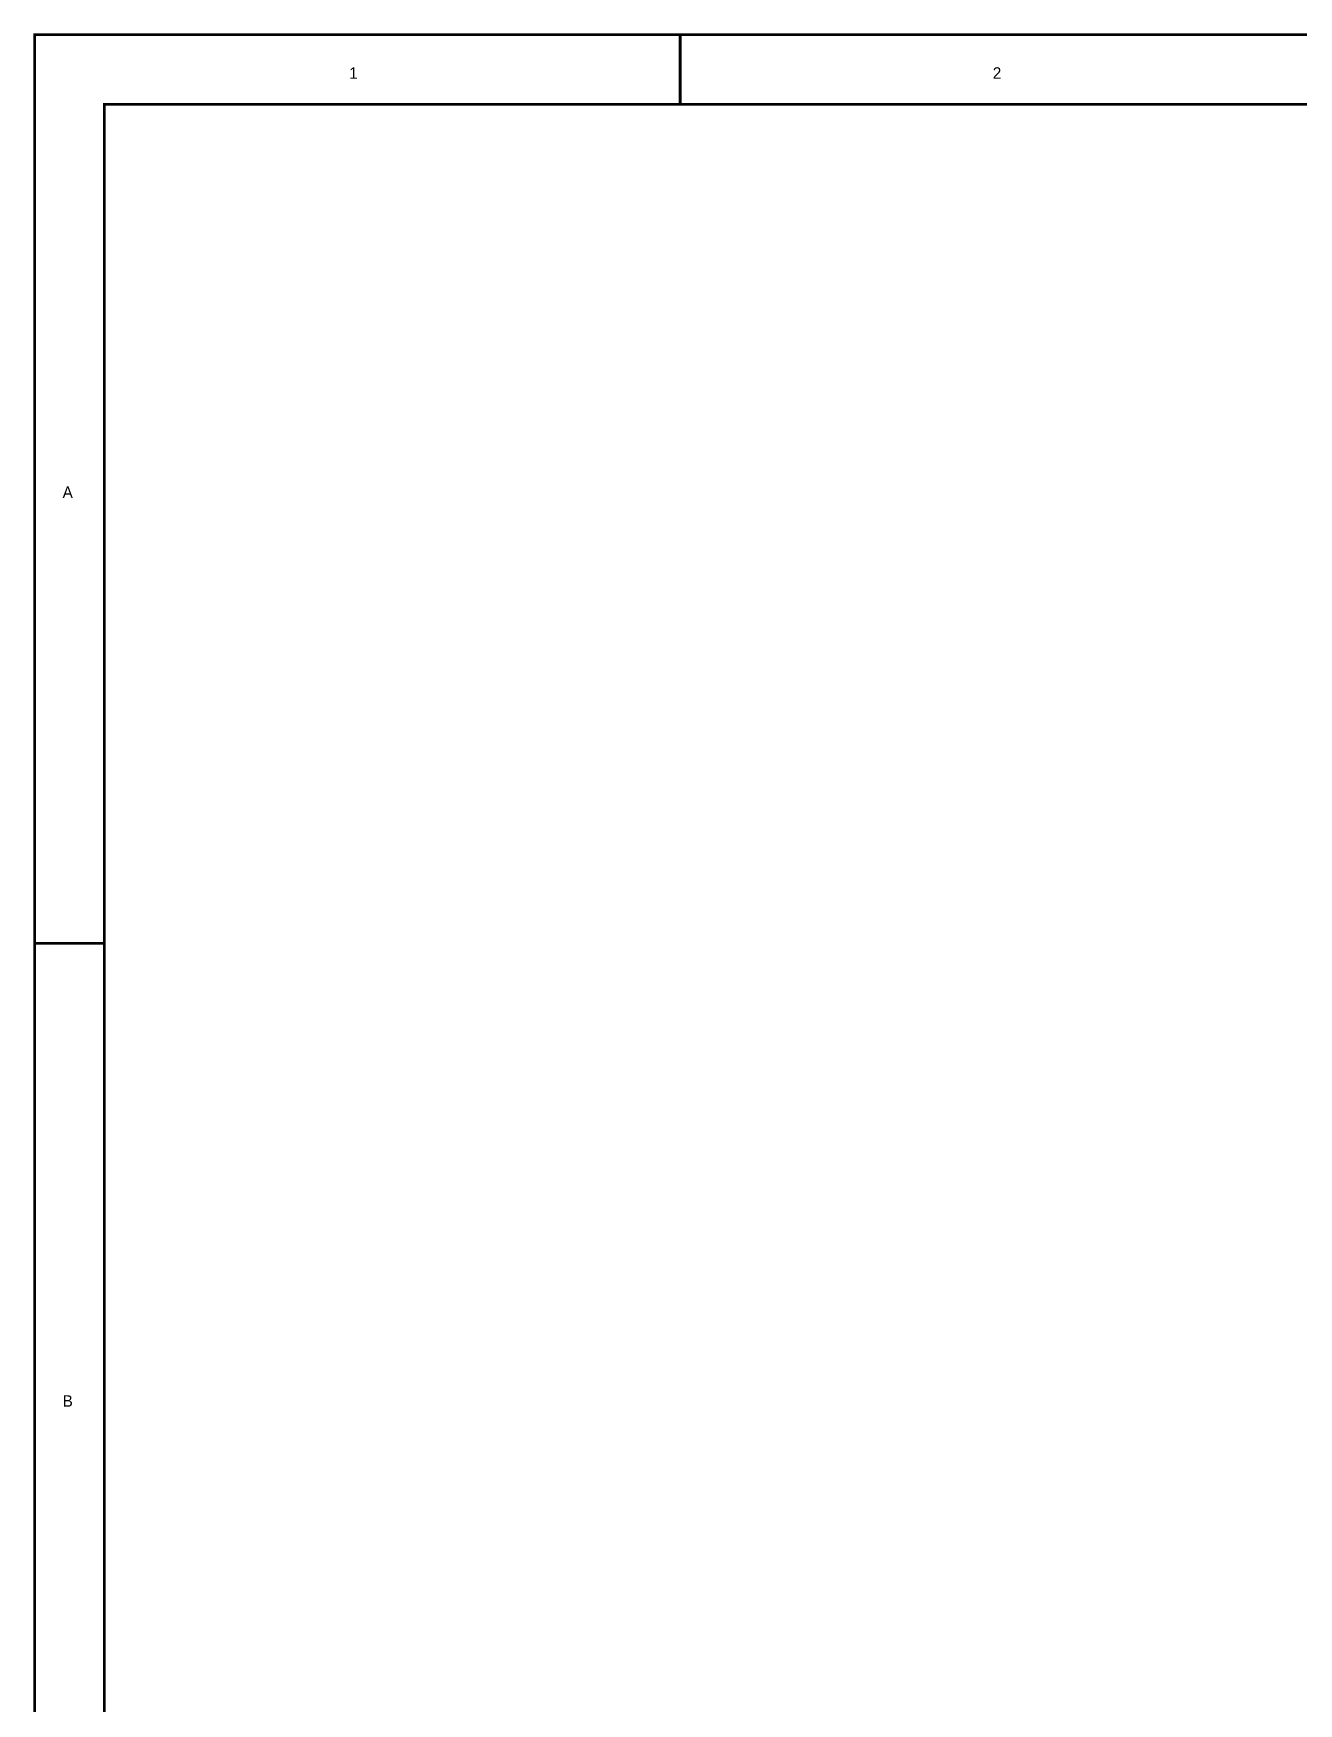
# Model space of a CAD drawing. Header units: inches. Extents: x 0 to 22.3, y 0 to 15.7.
# Drawn here: x -0.01 to 5.46, y 8.49 to 15.71 of the extents above; entities that cross this region are included whole.
import ezdxf

# ---------------------------------------------------------------- set-up
doc = ezdxf.new("R2010")
doc.units = ezdxf.units.IN
doc.header["$MEASUREMENT"] = 0
doc.layers.add('Sheet', color=255, linetype='Continuous')

msp = doc.modelspace()

# ---------------------------------------------------------------- linework, layer by layer
at = {"layer": 'Sheet'}
for points in [[(0, 15.6991, 0.0118, 0.0118, 0), (22.3, 15.6991, 0.0118, 0.0118, 0), (22.3, 0, 0.0118, 0.0118, 0), (0, 0, 0.0118, 0.0118, 0), (0, 15.6991, 0.0118, 0.0118, 0)], [(0, 15.6991, 0.0039, 0.0039, 0), (0, 0, 0.0039, 0.0039, 0), (22.3, 0, 0.0039, 0.0039, 0), (22.3, 15.6991, 0.0039, 0.0039, 0), (0, 15.6991, 0.0039, 0.0039, 0), (0, 15.6991, 0.0039, 0.0039, 0)], [(0.3006, 15.3986, 0.0118, 0.0118, 0), (22.0003, 15.3986, 0.0118, 0.0118, 0), (22.0003, 0.3006, 0.0118, 0.0118, 0), (0.3006, 0.3006, 0.0118, 0.0118, 0), (0.3006, 15.3986, 0.0118, 0.0118, 0)], [(0.3006, 15.3986, 0.0039, 0.0039, 0), (0.3006, 0.3006, 0.0039, 0.0039, 0), (22.0003, 0.3006, 0.0039, 0.0039, 0), (22.0003, 15.3986, 0.0039, 0.0039, 0), (0.3006, 15.3986, 0.0039, 0.0039, 0), (0.3006, 15.3986, 0.0039, 0.0039, 0)]]:
    msp.add_lwpolyline(points, format="xyseb", close=True, dxfattribs=at)
for points in [[(0, 15.6991, 0.0118, 0.0118, 0), (0.3001, 15.6991, 0.0118, 0.0118, 0)], [(2.7875, 15.6991, 0.0118, 0.0118, 0), (2.7875, 15.399, 0.0118, 0.0118, 0)], [(0, 11.7746, 0.0118, 0.0118, 0), (0.3001, 11.7746, 0.0118, 0.0118, 0)]]:
    msp.add_lwpolyline(points, format="xyseb", dxfattribs=at)

# ---------------------------------------------------------------- texts
for s, p in [('1', (1.3579, 15.5091)), ('2', (4.1375, 15.5091)), ('A', (0.1202, 13.6986)), ('B', (0.1202, 9.7736))]:
    msp.add_text(s, height=0.0495, dxfattribs=at).set_placement(p)

doc.saveas('drawing.dxf')
